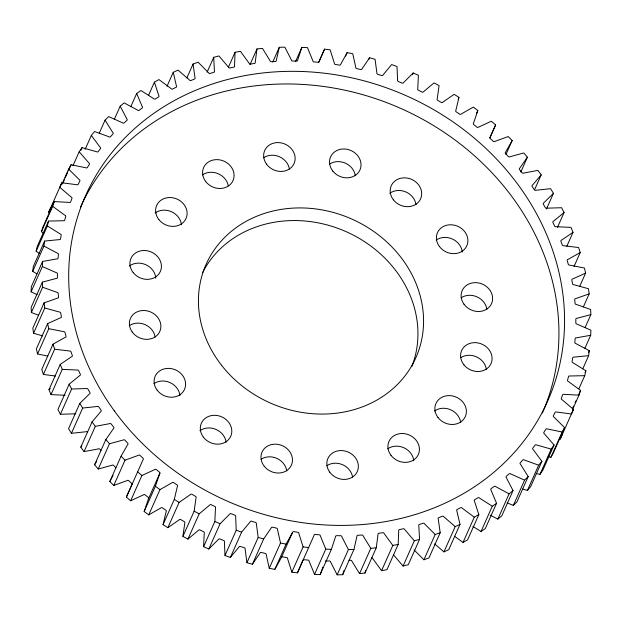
<?xml version="1.0" encoding="UTF-8"?>
<svg xmlns="http://www.w3.org/2000/svg" width="622" height="622" viewBox="0 0 622 622"><rect width="100%" height="100%" fill="white"/><g stroke="black" fill="none" stroke-linecap="round" stroke-linejoin="round"><path stroke-width="0.93" d="M505.981 154.45L512.186 140.51L508.213 136.552L494.824 141.419A1.127 0.987 24 0 1 493.262 141.326L490.237 138.535A1.127 0.987 24 0 1 490.159 137.104L495.625 124.905L491.341 121.228L478.543 127.137A1.127 0.987 24 0 1 476.988 127.168L473.746 124.587A1.127 0.987 24 0 1 473.544 123.156L477.844 110.491L473.272 107.116L461.159 114.028A1.127 0.987 24 0 1 459.627 114.176L456.19 111.828A1.127 0.987 24 0 1 455.856 110.413L458.958 97.351L454.13 94.319L442.786 102.179A1.127 0.987 24 0 1 441.286 102.443L437.67 100.344A1.127 0.987 24 0 1 437.212 98.945L439.093 85.595L434.055 82.905L423.551 91.667A1.127 0.987 24 0 1 422.089 92.048L418.334 90.213A1.127 0.987 24 0 1 417.751 88.845L418.404 75.285L413.171 72.968L403.585 82.57A1.127 0.987 24 0 1 402.177 83.06L398.298 81.505A1.127 0.987 24 0 1 397.598 80.168L397.015 66.5L391.635 64.571L383.028 74.943A1.127 0.987 24 0 1 381.683 75.55L377.702 74.282A1.127 0.987 24 0 1 376.893 72.992L375.074 59.3L369.585 57.768L362.012 68.848A1.127 0.987 24 0 1 360.737 69.555L356.686 68.583A1.127 0.987 24 0 1 355.768 67.347L352.736 53.733L347.169 52.613L340.693 64.315A1.127 0.987 24 0 1 339.495 65.123L335.406 64.455A1.127 0.987 24 0 1 334.387 63.288L330.15 49.838L324.544 49.13L319.203 61.384A1.127 0.987 24 0 1 318.091 62.286L313.993 61.928A1.127 0.987 24 0 1 312.874 60.832L307.47 47.637L301.872 47.358L297.697 60.07A1.127 0.987 24 0 1 296.686 61.065L292.597 61.018A1.127 0.987 24 0 1 291.399 59.992L284.853 47.148L279.294 47.295L276.323 60.388A1.127 0.987 24 0 1 275.406 61.461L271.363 61.726A1.127 0.987 24 0 1 270.088 60.793L262.461 48.384L256.972 48.951L255.222 62.332A1.127 0.987 24 0 1 254.414 63.475L250.441 64.043A1.127 0.987 24 0 1 249.095 63.203L240.426 51.323L235.062 52.302L234.541 65.885A1.127 0.987 24 0 1 233.849 67.098L229.969 67.969A1.127 0.987 24 0 1 228.562 67.23L218.921 55.941L213.704 57.341L214.419 71.025A1.127 0.987 24 0 1 213.851 72.3L210.096 73.466A1.127 0.987 24 0 1 208.634 72.828L198.084 62.223L193.053 64.027L186.849 77.968M393.438 554.77L403.079 566.059L408.296 564.659L419.547 539.391L418.824 525.714A1.127 0.987 24 0 1 419.399 524.439L423.154 523.273A1.127 0.987 24 0 1 424.616 523.911L435.167 534.516L440.197 532.712L438.246 519.02A1.127 0.987 24 0 1 438.697 517.698L442.304 516.237A1.127 0.987 24 0 1 443.805 516.765L455.195 526.616L460.008 524.424L456.836 510.817A1.127 0.987 24 0 1 457.162 509.457L460.591 507.715A1.127 0.987 24 0 1 462.123 508.127L474.283 517.162L478.839 514.596L474.469 501.169A1.127 0.987 24 0 1 474.672 499.769L477.906 497.756A1.127 0.987 24 0 1 479.453 498.059L492.29 506.215L496.558 503.291L491.03 490.128A1.127 0.987 24 0 1 491.1 488.713L494.109 486.443A1.127 0.987 24 0 1 495.672 486.629L509.091 493.845L513.049 490.579L506.394 477.782A1.127 0.987 24 0 1 506.331 476.351L509.107 473.847A1.127 0.987 24 0 1 510.662 473.91L524.587 480.145L528.202 476.561L520.458 464.206A1.127 0.987 24 0 1 520.272 462.776L522.783 460.047A1.127 0.987 24 0 1 524.33 460L538.66 465.202L541.902 461.322L533.132 449.496A1.127 0.987 24 0 1 532.821 448.073L535.052 445.142A1.127 0.987 24 0 1 536.584 444.979L551.216 449.115L554.07 444.979L544.328 433.759A1.127 0.987 24 0 1 543.892 432.352L545.836 429.234A1.127 0.987 24 0 1 547.329 428.955L562.164 432.002L564.613 427.625L553.969 417.098A1.127 0.987 24 0 1 553.409 415.714L555.049 412.44A1.127 0.987 24 0 1 556.496 412.036L571.439 413.972L573.468 409.393L561.993 399.619A1.127 0.987 24 0 1 561.308 398.274L562.63 394.861A1.127 0.987 24 0 1 564.03 394.348L578.973 395.157L580.559 390.398L568.329 381.457A1.127 0.987 24 0 1 567.536 380.159L568.539 376.621A1.127 0.987 24 0 1 569.869 375.999L584.719 375.672L585.854 370.774L572.955 362.719A1.127 0.987 24 0 1 572.053 361.475L572.722 357.844A1.127 0.987 24 0 1 573.982 357.121L588.63 355.667L589.306 350.66L575.832 343.546A1.127 0.987 24 0 1 574.821 342.364L575.156 338.671A1.127 0.987 24 0 1 576.337 337.847L590.682 335.274L590.9 330.189L576.928 324.062A1.127 0.987 24 0 1 575.832 322.958L575.824 319.218A1.127 0.987 24 0 1 576.913 318.301L590.861 314.623L590.62 309.499L576.252 304.407A1.127 0.987 24 0 1 575.062 303.373L574.72 299.617A1.127 0.987 24 0 1 575.715 298.614L589.166 293.864L588.466 288.732L573.803 284.705A1.127 0.987 24 0 1 572.535 283.764L571.851 280.017A1.127 0.987 24 0 1 572.753 278.928L585.613 273.128L584.455 268.028L569.596 265.104A1.127 0.987 24 0 1 568.259 264.249L567.241 260.532A1.127 0.987 24 0 1 568.034 259.374L580.225 252.571L578.608 247.533L563.664 245.721A1.127 0.987 24 0 1 562.265 244.967L560.92 241.313A1.127 0.987 24 0 1 561.596 240.092L573.033 232.325L570.98 227.388L556.045 226.703A1.127 0.987 24 0 1 554.591 226.05L552.935 222.482A1.127 0.987 24 0 1 553.487 221.199L564.084 212.537L561.612 207.725L546.785 208.176A1.127 0.987 24 0 1 545.292 207.631L543.325 204.172A1.127 0.987 24 0 1 543.76 202.842L553.456 193.325L550.571 188.684L535.954 190.262A1.127 0.987 24 0 1 534.422 189.827L532.175 186.499A1.127 0.987 24 0 1 532.486 185.131L541.202 174.836L537.929 170.397L523.623 173.087A1.127 0.987 24 0 1 522.076 172.768L519.549 169.596A1.127 0.987 24 0 1 519.728 168.197L527.417 157.195L523.778 152.973L509.884 156.767A1.127 0.987 24 0 1 508.322 156.565L505.538 153.572A1.127 0.987 24 0 1 505.593 152.149L512.186 140.51M37.203 294.696L31.1 291.811L31.318 286.726L42.568 261.465L56.913 258.892A1.127 0.987 24 0 0 58.095 258.068L58.421 254.375A1.127 0.987 24 0 0 57.418 253.193L43.937 246.079L44.621 241.072L59.261 239.618A1.127 0.987 24 0 0 60.528 238.895L61.197 235.264A1.127 0.987 24 0 0 60.295 234.02L47.389 225.965L48.532 221.067L63.374 220.74A1.127 0.987 24 0 0 64.711 220.118L65.707 216.58A1.127 0.987 24 0 0 64.913 215.282L52.683 206.341L54.269 201.582L69.221 202.391A1.127 0.987 24 0 0 70.613 201.878L71.942 198.465A1.127 0.987 24 0 0 71.258 197.12L59.782 187.346L61.803 182.767L76.747 184.703A1.127 0.987 24 0 0 78.201 184.299L79.841 181.025A1.127 0.987 24 0 0 79.274 179.641L68.63 169.114L71.079 164.737L85.922 167.785A1.127 0.987 24 0 0 87.414 167.505L89.358 164.387A1.127 0.987 24 0 0 88.915 162.98L79.173 151.76L82.034 147.624L96.667 151.76A1.127 0.987 24 0 0 98.19 151.597L100.43 148.666A1.127 0.987 24 0 0 100.111 147.243L91.341 135.417L94.591 131.537L108.912 136.739A1.127 0.987 24 0 0 110.467 136.692L112.979 133.963A1.127 0.987 24 0 0 112.792 132.533L105.048 120.178L108.663 116.594L122.581 122.829A1.127 0.987 24 0 0 124.143 122.892L126.911 120.388A1.127 0.987 24 0 0 126.857 118.957L120.201 106.16L124.151 102.894L137.579 110.11A1.127 0.987 24 0 0 139.134 110.296L142.15 108.026A1.127 0.987 24 0 0 142.22 106.611L136.692 93.448L140.961 90.524L153.79 98.68A1.127 0.987 24 0 0 155.345 98.984L158.579 96.97A1.127 0.987 24 0 0 158.773 95.57L154.411 82.143L158.968 79.577L171.12 88.612A1.127 0.987 24 0 0 172.652 89.024L176.08 87.282A1.127 0.987 24 0 0 176.407 85.922L173.243 72.315L178.047 70.123L189.446 79.974A1.127 0.987 24 0 0 190.946 80.502L194.546 79.041A1.127 0.987 24 0 0 194.997 77.719L193.053 64.027M31.1 291.811L42.35 266.55L42.568 261.465M302.945 560.127A1.127 0.987 24 0 0 302.797 560.616L297.456 572.87L291.85 572.162L303.101 546.901L298.863 533.451A1.127 0.987 24 0 0 297.845 532.284L293.755 531.616A1.127 0.987 24 0 0 292.558 532.424L281.307 557.685L274.831 569.387L269.264 568.267L266.232 554.653A1.127 0.987 24 0 0 265.314 553.417L261.263 552.445A1.127 0.987 24 0 0 259.988 553.152L252.415 564.232L246.926 562.7L245.107 549.008A1.127 0.987 24 0 0 244.298 547.718L240.317 546.45A1.127 0.987 24 0 0 238.972 547.057L230.365 557.429L224.985 555.5L224.402 541.832A1.127 0.987 24 0 0 223.702 540.495L219.823 538.94A1.127 0.987 24 0 0 218.415 539.429L208.829 549.032L203.596 546.715L204.249 533.155A1.127 0.987 24 0 0 203.666 531.787L199.911 529.952A1.127 0.987 24 0 0 198.449 530.333L187.945 539.095L182.907 536.405L184.788 523.055A1.127 0.987 24 0 0 184.33 521.656L180.714 519.557A1.127 0.987 24 0 0 179.214 519.821L167.87 527.681L163.042 524.649L166.144 511.587A1.127 0.987 24 0 0 165.81 510.172L162.373 507.824A1.127 0.987 24 0 0 160.841 507.972L148.728 514.884L144.156 511.509L148.456 498.844L159.924 473.117M182.907 536.405L194.15 511.144L196.031 497.794A1.127 0.987 24 0 0 195.572 496.395L191.965 494.296A1.127 0.987 24 0 0 190.464 494.56L179.113 502.421L167.87 527.681M371.559 557.957A1.127 0.987 24 0 1 372.905 558.797L381.574 570.677L386.938 569.698L398.189 544.437L398.71 530.854A1.127 0.987 24 0 1 399.394 529.641L403.274 528.77A1.127 0.987 24 0 1 404.681 529.509L414.322 540.798L419.547 539.391M36.869 273.812L32.694 271.34L33.37 266.333L44.621 241.072M163.042 524.649L174.292 499.388L177.394 486.326A1.127 0.987 24 0 0 177.06 484.911L173.624 482.563A1.127 0.987 24 0 0 172.092 482.711L159.978 489.623L148.728 514.884M349.02 560.383L350.637 560.274A1.127 0.987 24 0 1 351.912 561.207L359.539 573.616L365.028 573.049L365.518 570.529M365.028 573.049L376.271 547.788L378.028 534.407A1.127 0.987 24 0 1 378.829 533.264L382.802 532.696A1.127 0.987 24 0 1 384.155 533.536L392.816 545.416L398.189 544.437M39.326 253.434L36.146 251.226L37.281 246.328L48.532 221.067M144.156 511.509L155.407 486.248L159.706 473.583A1.127 0.987 24 0 0 159.496 472.152L156.254 469.571A1.127 0.987 24 0 0 154.707 469.602L141.909 475.511L130.659 500.772L126.375 497.095L131.444 485.72M325.314 560.935L329.403 560.982A1.127 0.987 24 0 1 330.601 562.008L337.147 574.852L342.706 574.705L343.912 570.607M342.706 574.705L353.957 549.444L356.927 536.351A1.127 0.987 24 0 1 357.837 535.278L361.88 535.013A1.127 0.987 24 0 1 363.162 535.946L370.79 548.355L359.539 573.616M321.971 569.806L322.748 567.178M43.68 233.421L41.441 231.602L43.027 226.843L54.269 201.582M126.375 497.095L143.091 459.635A1.127 0.987 24 0 0 143.013 458.204L139.989 455.413A1.127 0.987 24 0 0 138.426 455.32L125.03 460.187L113.787 485.448L109.814 481.49L121.057 456.229L127.658 444.59A1.127 0.987 24 0 0 127.712 443.167L124.921 440.174A1.127 0.987 24 0 0 123.366 439.972L109.464 443.766L98.222 469.027L94.583 464.805L105.833 439.544L113.515 428.542A1.127 0.987 24 0 0 113.694 427.143L111.167 423.971A1.127 0.987 24 0 0 109.62 423.652L95.314 426.342L84.071 451.603L80.798 447.164L92.048 421.903L100.764 411.608A1.127 0.987 24 0 0 101.075 410.24L98.82 406.912A1.127 0.987 24 0 0 97.296 406.477L82.672 408.055L79.795 403.414L89.482 393.897A1.127 0.987 24 0 0 89.918 392.568L87.959 389.108A1.127 0.987 24 0 0 86.466 388.563L71.631 389.014L69.159 384.202L79.756 375.54A1.127 0.987 24 0 0 80.316 374.257L78.66 370.689A1.127 0.987 24 0 0 77.206 370.036L62.262 369.351L60.217 364.414L71.654 356.647A1.127 0.987 24 0 0 72.323 355.426L70.986 351.772A1.127 0.987 24 0 0 69.586 351.018L54.635 349.206L53.026 344.168L65.217 337.365A1.127 0.987 24 0 0 66.002 336.207L64.991 332.49A1.127 0.987 24 0 0 63.646 331.635L48.796 328.711L47.63 323.611L60.497 317.811A1.127 0.987 24 0 0 61.391 316.722L60.707 312.975A1.127 0.987 24 0 0 59.44 312.034L44.784 308.007L44.076 302.875L57.527 298.125A1.127 0.987 24 0 0 58.53 297.122L58.18 293.366A1.127 0.987 24 0 0 56.991 292.332L42.63 287.24L42.382 282.116L56.33 278.438A1.127 0.987 24 0 0 57.426 277.521L57.418 273.781A1.127 0.987 24 0 0 56.314 272.677L42.35 266.55M303.357 559.792A1.127 0.987 24 0 1 303.909 559.714L308.007 560.072A1.127 0.987 24 0 1 309.126 561.168L314.53 574.363L320.128 574.642L321.706 570.685M320.128 574.642L331.378 549.381L335.553 536.669A1.127 0.987 24 0 1 336.564 535.674L340.654 535.721A1.127 0.987 24 0 1 341.851 536.747L348.39 549.591L337.147 574.852M50.561 208.028L48.532 212.607L61.803 182.767M562.218 434.654L560.197 439.233L573.468 409.393M61.648 184.796L68.63 169.114M62.939 183.031L64.486 179.548M65.263 177.806L67.588 172.582M68.366 170.84L71.079 164.737M41.441 231.602L52.683 206.341M72.968 165.701L79.173 151.76M80.868 150.236L82.034 147.624M36.146 251.226L47.389 225.965M85.136 149.35L91.341 135.417M32.694 271.34L43.937 246.079M99.232 133.24L105.048 120.178M114.378 119.222L120.201 106.16M42.382 282.116L31.139 307.377L31.38 312.501L38.572 315.23M31.38 312.501L42.63 287.24M130.869 106.517L136.692 93.448M44.076 302.875L32.834 328.136L33.534 333.268L42.716 335.919M33.534 333.268L44.784 308.007M148.596 95.213L154.411 82.143M47.63 323.611L36.387 348.872L37.545 353.972L47.785 356.095M37.545 353.972L48.796 328.711M167.038 86.248L173.243 72.315M53.026 344.168L41.775 369.429L43.392 374.467L55.552 376.007M43.392 374.467L54.635 349.206M65.038 395.273L51.02 394.612L48.967 389.675L60.217 364.414M51.02 394.612L62.262 369.351M207.11 72.152L213.704 57.341M69.159 384.202L57.916 409.463L60.388 414.275L75.215 413.824A1.127 0.987 24 0 1 75.775 413.754M60.388 414.275L71.631 389.014M228.468 67.114L235.062 52.302M79.795 403.414L68.544 428.675L71.429 433.316L86.046 431.738A1.127 0.987 24 0 1 87.578 432.173M71.429 433.316L82.672 408.055M249.99 64.626L256.972 48.951M272.7 62.107L279.294 47.295M295.668 61.29L301.872 47.358M318.728 62.2L324.544 49.13M345.614 56.097L347.169 52.613M368.807 59.51L369.585 57.768M187.945 539.095L199.195 513.834L209.7 505.072A1.127 0.987 24 0 1 211.153 504.691L214.917 506.526A1.127 0.987 24 0 1 215.492 507.894L214.847 521.454L203.596 546.715M412.402 74.71L413.171 72.968M208.829 549.032L220.071 523.771L229.666 514.169A1.127 0.987 24 0 1 231.073 513.679L234.953 515.234A1.127 0.987 24 0 1 235.652 516.571L236.236 530.239L224.985 555.5M230.365 557.429L241.616 532.168L250.223 521.796A1.127 0.987 24 0 1 251.568 521.189L255.549 522.457A1.127 0.987 24 0 1 256.357 523.747L258.177 537.439L246.926 562.7M458.181 99.092L458.958 97.351M252.415 564.232L263.666 538.971L271.239 527.891A1.127 0.987 24 0 1 272.506 527.184L276.557 528.156A1.127 0.987 24 0 1 277.474 529.392L280.514 543.006L269.264 568.267M476.677 113.103L477.844 110.491M274.831 569.387L286.081 544.126L292.558 532.424M489.809 137.975L495.625 124.905M297.456 572.87L314.048 535.355A1.127 0.987 24 0 1 315.152 534.453L319.257 534.811A1.127 0.987 24 0 1 320.369 535.907L325.78 549.102L314.53 574.363M520.824 171.999L527.417 157.195M534.609 189.648L541.202 174.836M381.574 570.677L392.816 545.416M546.474 209.008L553.456 193.325M403.079 566.059L414.322 540.798M557.491 227.341L564.084 212.537M414.003 549.84L423.916 559.777L435.167 534.516M566.829 246.265L573.033 232.325M440.197 532.712L428.947 557.973L423.916 559.777M434.63 543.9L443.952 551.877L455.195 526.616M574.02 266.511L580.225 252.571M460.008 524.424L448.757 549.685L443.952 551.877M454.573 536.273L463.032 542.423L474.283 517.162M579.797 286.198L585.613 273.128M478.839 514.596L467.588 539.857L463.032 542.423M472.907 526.461L481.039 531.476L492.29 506.215M583.35 306.926L589.166 293.864M496.558 503.291L485.308 528.552L481.039 531.476M490.175 515.148L497.849 519.106L509.091 493.845M585.045 327.685L590.861 314.623M513.049 490.579L501.798 515.84L497.849 519.106M507.101 502.825L513.337 505.406L524.587 480.145M584.867 348.336L590.682 335.274M528.202 476.561L516.952 501.822L513.337 505.406M588.536 352.402L589.306 350.66M522.775 489.024L527.409 490.463L538.66 465.202M582.814 368.737L588.63 355.667M541.902 461.322L530.659 486.583L527.409 490.463M585.077 372.516L585.854 370.774M536.195 473.505L539.966 474.376L551.216 449.115M578.903 388.742L584.719 375.672M554.07 444.979L542.827 470.24L539.966 474.376M572.419 408.693L573.585 406.073M575.132 402.589L575.91 400.848M578.623 394.752L580.559 390.398M548.068 456.82L550.921 457.263L562.164 432.002M572.38 409.96L578.973 395.157M564.613 427.625L553.37 452.886L550.921 457.263M109.814 481.49L113.095 475.317M94.583 464.805L96.807 461.159M80.798 447.164L81.824 445.787M48.967 389.675L50.359 388.602M130.659 500.772L143.457 494.863A1.127 0.987 24 0 1 145.012 494.832L148.254 497.413A1.127 0.987 24 0 1 148.456 498.844M113.787 485.448L127.176 480.581A1.127 0.987 24 0 1 128.738 480.674L131.763 483.465A1.127 0.987 24 0 1 131.841 484.896M98.222 469.027L112.115 465.233A1.127 0.987 24 0 1 113.678 465.435L115.902 467.83M84.071 451.603L98.377 448.913A1.127 0.987 24 0 1 99.924 449.232L100.935 450.499M370.79 548.355L376.271 547.788M348.39 549.591L353.957 549.444M325.78 549.102L331.378 549.381M303.101 546.901L308.699 547.609M280.514 543.006L286.081 544.126M258.177 537.439L263.666 538.971M236.236 530.239L241.616 532.168M214.847 521.454L220.071 523.771M194.15 511.144L199.195 513.834M174.292 499.388L179.113 502.421M155.407 486.248L159.978 489.623M137.618 471.834L141.909 475.511M121.057 456.229L125.03 460.187M105.833 439.544L109.464 443.766M92.048 421.903L95.314 426.342M291.85 572.162L287.613 558.712A1.127 0.987 24 0 0 286.594 557.545L282.505 556.877A1.127 0.987 24 0 0 281.307 557.685M199.895 430.735A16.071 14.081 24 0 1 216.091 429.468A16.071 14.081 24 0 1 226.105 442.281M153.875 383.665A16.071 14.081 24 0 1 170.117 382.631A16.071 14.081 24 0 1 179.921 395.569M129.345 325.664A16.071 14.081 24 0 1 145.167 324.661A16.071 14.081 24 0 1 155.119 337.015M129.322 266.076A16.071 14.081 24 0 1 145.929 264.77A16.071 14.081 24 0 1 155.772 278.158M155.205 212.957A16.071 14.081 24 0 1 171.4 211.69A16.071 14.081 24 0 1 181.414 224.503M202.352 174.93A16.071 14.081 24 0 1 218.135 173.694A16.071 14.081 24 0 1 228.282 185.924M263.611 157.747A16.071 14.081 24 0 1 279.433 156.744A16.071 14.081 24 0 1 289.393 169.098M329.683 164.014A16.071 14.081 24 0 1 345.552 163.236A16.071 14.081 24 0 1 355.302 175.723M389.784 193.271A16.071 14.081 24 0 1 405.979 192.004A16.071 14.081 24 0 1 415.994 204.817M436.178 240.076A16.071 14.081 24 0 1 452.419 239.042A16.071 14.081 24 0 1 462.232 251.98M461.089 297.821A16.071 14.081 24 0 1 476.911 296.811A16.071 14.081 24 0 1 486.863 309.173M460.747 357.681A16.071 14.081 24 0 1 476.607 356.904A16.071 14.081 24 0 1 486.365 369.39M434.475 411.049A16.071 14.081 24 0 1 450.67 409.781A16.071 14.081 24 0 1 460.684 422.595M387.7 448.812A16.071 14.081 24 0 1 403.942 447.778A16.071 14.081 24 0 1 413.747 460.715M326.814 465.738A16.071 14.081 24 0 1 342.636 464.727A16.071 14.081 24 0 1 352.596 477.09M261.123 459.215A16.071 14.081 24 0 1 276.984 458.437A16.071 14.081 24 0 1 286.742 470.916M202.585 272.591A114.798 100.593 24 0 1 346.609 231.874A114.798 100.593 24 0 1 411.873 366.436M80.401 207.282A252.843 221.572 24 0 1 401.151 108.601A252.843 221.572 24 0 1 542.353 413.024M114.316 410.854A252.843 221.572 24 0 0 541.918 412.922A252.843 221.572 24 0 0 293.638 71.328A252.843 221.572 24 0 0 114.316 410.854M221.673 365.417A114.798 100.593 24 0 0 414.991 359.609A114.798 100.593 24 0 0 296.336 207.973A114.798 100.593 24 0 0 221.673 365.417M264.311 466.337A16.071 14.081 24 0 0 291.337 465.279A16.071 14.081 24 0 0 274.512 444.178A16.071 14.081 24 0 0 264.311 466.337M329.746 472.152A16.071 14.081 24 0 0 356.927 472.269A16.071 14.081 24 0 0 341.128 450.561A16.071 14.081 24 0 0 329.746 472.152M390.966 455.296A16.071 14.081 24 0 0 418.101 455.024A16.071 14.081 24 0 0 401.96 433.511A16.071 14.081 24 0 0 390.966 455.296M438.075 417.595A16.071 14.081 24 0 0 465.155 416.927A16.071 14.081 24 0 0 448.672 395.615A16.071 14.081 24 0 0 438.075 417.595M463.926 364.811A16.071 14.081 24 0 0 490.96 363.746A16.071 14.081 24 0 0 474.135 342.652A16.071 14.081 24 0 0 463.926 364.811M464.02 304.236A16.071 14.081 24 0 0 491.193 304.352A16.071 14.081 24 0 0 475.402 282.645A16.071 14.081 24 0 0 464.02 304.236M439.443 246.561A16.071 14.081 24 0 0 466.578 246.281A16.071 14.081 24 0 0 450.437 224.775A16.071 14.081 24 0 0 439.443 246.561M393.384 199.81A16.071 14.081 24 0 0 420.464 199.149A16.071 14.081 24 0 0 403.981 177.838A16.071 14.081 24 0 0 393.384 199.81M332.871 171.143A16.071 14.081 24 0 0 359.897 170.078A16.071 14.081 24 0 0 343.072 148.985A16.071 14.081 24 0 0 332.871 171.143M266.543 164.161A16.071 14.081 24 0 0 293.724 164.278A16.071 14.081 24 0 0 277.933 142.578A16.071 14.081 24 0 0 266.543 164.161M205.618 181.406A16.071 14.081 24 0 0 232.752 181.134A16.071 14.081 24 0 0 216.612 159.629A16.071 14.081 24 0 0 205.618 181.406M158.804 219.504A16.071 14.081 24 0 0 185.885 218.835A16.071 14.081 24 0 0 169.402 197.532A16.071 14.081 24 0 0 158.804 219.504M133.248 272.669A16.071 14.081 24 0 0 160.282 271.612A16.071 14.081 24 0 0 143.457 250.51A16.071 14.081 24 0 0 133.248 272.669M132.276 332.078A16.071 14.081 24 0 0 159.45 332.195A16.071 14.081 24 0 0 143.659 310.495A16.071 14.081 24 0 0 132.276 332.078M157.141 390.149A16.071 14.081 24 0 0 184.275 389.87A16.071 14.081 24 0 0 168.134 368.364A16.071 14.081 24 0 0 157.141 390.149M203.495 437.282A16.071 14.081 24 0 0 230.575 436.613A16.071 14.081 24 0 0 214.092 415.309A16.071 14.081 24 0 0 203.495 437.282"/></g></svg>
